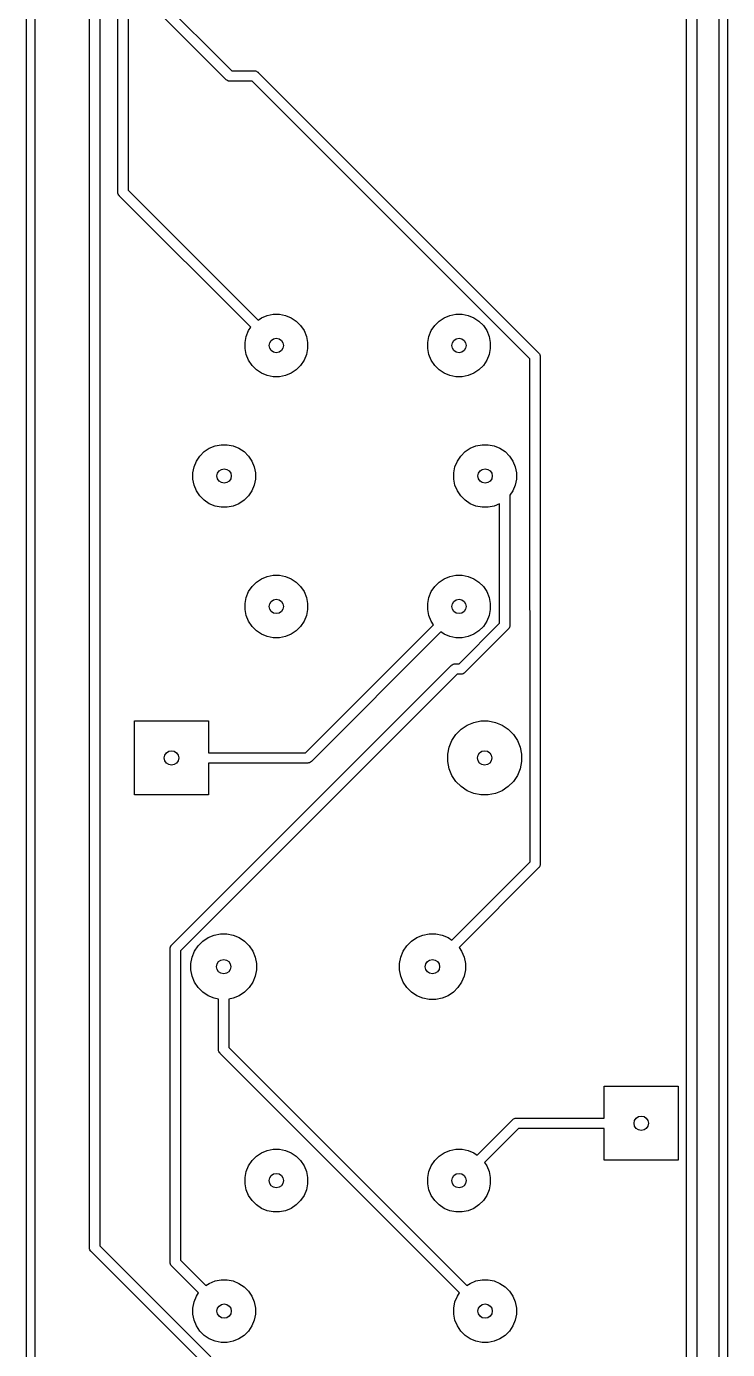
# Model space of a CAD drawing. Extents: x 17 to 176, y -177 to -9.
# Drawn here: x 158.52 to 175.58, y -104.56 to -72.37 of the extents above; entities that cross this region are included whole.
import ezdxf

# ---------------------------------------------------------------- set-up
doc = ezdxf.new("R2010")
doc.units = 0
doc.layers.add('BLACK', color=7, linetype='CONTINUOUS')

msp = doc.modelspace()

# ---------------------------------------------------------------- linework, layer by layer
at = {"layer": 'BLACK', "linetype": 'CONTINUOUS'}
for p, q in [((160.057, -102.084), (160.057, -45.9733)), ((160.307, -45.9276), (160.307, -102.038)), ((160.748, -76.3994), (160.749, -46.0276)), ((160.998, -45.9819), (160.998, -76.3537)), ((175.382, -176.017), (175.382, -52.2426)), ((175.582, -52.2359), (175.582, -176.027)), ((158.523, -145.291), (158.523, -53.716)), ((158.723, -53.7107), (158.723, -145.298)), ((174.582, -143.282), (174.582, -57.2686)), ((174.832, -57.2229), (174.832, -143.328)), ((161.449, -71.3818), (163.519, -73.4519)), ((163.374, -73.6609), (161.24, -71.5263)), ((163.378, -73.6657), (163.374, -73.6609)), ((163.383, -73.6696), (163.378, -73.6657)), ((163.397, -73.6813), (163.383, -73.6696)), ((163.419, -73.6929), (163.397, -73.6813)), ((163.443, -73.7001), (163.419, -73.6929)), ((163.461, -73.7019), (163.443, -73.7001)), ((163.467, -73.7025), (163.461, -73.7019)), ((163.461, -73.7019), (163.461, -73.7019)), ((163.473, -73.7019), (163.467, -73.7025)), ((164.018, -73.7019), (163.473, -73.7019)), ((163.519, -73.4519), (164.064, -73.4519)), ((170.775, -80.4593), (164.018, -73.7019)), ((164.064, -73.4519), (164.07, -73.4513)), ((164.07, -73.4513), (164.076, -73.4519)), ((164.076, -73.4519), (164.076, -73.4519)), ((164.076, -73.4519), (164.094, -73.4537)), ((164.094, -73.4537), (164.118, -73.4609)), ((164.118, -73.4609), (164.14, -73.4725)), ((164.14, -73.4725), (164.159, -73.4881)), ((164.159, -73.4881), (164.163, -73.4929)), ((164.163, -73.4929), (170.985, -80.3148)), ((160.748, -76.4055), (160.748, -76.3994)), ((160.748, -76.4116), (160.748, -76.4055)), ((160.75, -76.43), (160.748, -76.4116)), ((160.748, -76.4116), (160.748, -76.4116)), ((160.757, -76.4536), (160.75, -76.43)), ((160.769, -76.4753), (160.757, -76.4536)), ((160.785, -76.4943), (160.769, -76.4753)), ((160.789, -76.4982), (160.785, -76.4943)), ((163.983, -79.6916), (160.789, -76.4982)), ((160.998, -76.3537), (164.16, -79.5148)), ((164.16, -79.5148), (164.242, -79.4597)), ((164.242, -79.4597), (164.381, -79.4023)), ((164.381, -79.4023), (164.528, -79.373)), ((164.528, -79.373), (164.678, -79.373)), ((164.678, -79.373), (164.825, -79.4023)), ((164.825, -79.4023), (164.964, -79.4597)), ((164.964, -79.4597), (165.089, -79.5431)), ((168.562, -79.5431), (168.687, -79.4597)), ((168.687, -79.4597), (168.826, -79.4023)), ((168.826, -79.4023), (168.973, -79.373)), ((168.973, -79.373), (169.123, -79.373)), ((169.123, -79.373), (169.27, -79.4023)), ((169.27, -79.4023), (169.409, -79.4597)), ((169.409, -79.4597), (169.534, -79.5431)), ((163.87, -79.9127), (163.928, -79.7741)), ((163.928, -79.7741), (163.983, -79.6916)), ((165.089, -79.5431), (165.195, -79.6493)), ((165.195, -79.6493), (165.278, -79.7741)), ((165.278, -79.7741), (165.336, -79.9127)), ((168.315, -79.9127), (168.373, -79.7741)), ((168.373, -79.7741), (168.456, -79.6493)), ((168.456, -79.6493), (168.562, -79.5431)), ((169.534, -79.5431), (169.64, -79.6493)), ((169.64, -79.6493), (169.723, -79.7741)), ((169.723, -79.7741), (169.781, -79.9127)), ((163.841, -80.06), (163.87, -79.9127)), ((163.841, -80.21), (163.841, -80.06)), ((165.336, -79.9127), (165.365, -80.06)), ((165.365, -80.06), (165.365, -80.21)), ((168.286, -80.06), (168.315, -79.9127)), ((168.286, -80.21), (168.286, -80.06)), ((169.781, -79.9127), (169.81, -80.06)), ((169.81, -80.06), (169.81, -80.21)), ((163.87, -80.3573), (163.841, -80.21)), ((163.928, -80.4959), (163.87, -80.3573)), ((165.336, -80.3573), (165.278, -80.4959)), ((165.365, -80.21), (165.336, -80.3573)), ((168.315, -80.3573), (168.286, -80.21)), ((168.373, -80.4959), (168.315, -80.3573)), ((169.781, -80.3573), (169.723, -80.4959)), ((169.81, -80.21), (169.781, -80.3573)), ((170.776, -92.6997), (170.775, -80.4593)), ((170.985, -80.3148), (170.989, -80.3187)), ((170.989, -80.3187), (170.993, -80.3234)), ((170.993, -80.3234), (170.993, -80.3234)), ((170.993, -80.3234), (171.005, -80.3377)), ((171.005, -80.3377), (171.015, -80.3573)), ((171.015, -80.3573), (171.017, -80.3594)), ((171.017, -80.3594), (171.024, -80.383)), ((171.024, -80.383), (171.025, -80.4014)), ((171.025, -80.4014), (171.025, -80.4014)), ((171.025, -80.4014), (171.026, -80.4075)), ((171.026, -80.4075), (171.025, -80.4136)), ((171.025, -80.4136), (171.025, -92.7454)), ((164.011, -80.6207), (163.928, -80.4959)), ((164.117, -80.7269), (164.011, -80.6207)), ((164.242, -80.8103), (164.117, -80.7269)), ((165.089, -80.7269), (164.964, -80.8103)), ((165.195, -80.6207), (165.089, -80.7269)), ((165.278, -80.4959), (165.195, -80.6207)), ((168.456, -80.6207), (168.373, -80.4959)), ((168.562, -80.7269), (168.456, -80.6207)), ((168.687, -80.8103), (168.562, -80.7269)), ((169.534, -80.7269), (169.409, -80.8103)), ((169.64, -80.6207), (169.534, -80.7269)), ((169.723, -80.4959), (169.64, -80.6207)), ((164.381, -80.8677), (164.242, -80.8103)), ((164.528, -80.897), (164.381, -80.8677)), ((164.678, -80.897), (164.528, -80.897)), ((164.825, -80.8677), (164.678, -80.897)), ((164.964, -80.8103), (164.825, -80.8677)), ((168.826, -80.8677), (168.687, -80.8103)), ((168.973, -80.897), (168.826, -80.8677)), ((169.123, -80.897), (168.973, -80.897)), ((169.27, -80.8677), (169.123, -80.897)), ((169.409, -80.8103), (169.27, -80.8677)), ((162.741, -82.8243), (162.847, -82.7181)), ((162.847, -82.7181), (162.972, -82.6347)), ((162.972, -82.6347), (163.111, -82.5773)), ((163.111, -82.5773), (163.258, -82.548)), ((163.258, -82.548), (163.408, -82.548)), ((163.408, -82.548), (163.555, -82.5773)), ((163.555, -82.5773), (163.694, -82.6347)), ((163.694, -82.6347), (163.819, -82.7181)), ((163.819, -82.7181), (163.925, -82.8243)), ((169.091, -82.8243), (169.197, -82.7181)), ((169.197, -82.7181), (169.322, -82.6347)), ((169.322, -82.6347), (169.461, -82.5773)), ((169.461, -82.5773), (169.608, -82.548)), ((169.608, -82.548), (169.758, -82.548)), ((169.758, -82.548), (169.905, -82.5773)), ((169.905, -82.5773), (170.044, -82.6347)), ((170.044, -82.6347), (170.169, -82.7181)), ((170.169, -82.7181), (170.275, -82.8243)), ((162.6, -83.0877), (162.658, -82.9491)), ((162.658, -82.9491), (162.741, -82.8243)), ((163.925, -82.8243), (164.008, -82.9491)), ((164.008, -82.9491), (164.066, -83.0877)), ((168.95, -83.0877), (169.008, -82.9491)), ((169.008, -82.9491), (169.091, -82.8243)), ((170.275, -82.8243), (170.358, -82.9491)), ((170.358, -82.9491), (170.416, -83.0877)), ((162.571, -83.2349), (162.6, -83.0877)), ((162.571, -83.385), (162.571, -83.2349)), ((164.066, -83.0877), (164.095, -83.2349)), ((164.095, -83.2349), (164.095, -83.385)), ((168.921, -83.2349), (168.95, -83.0877)), ((168.921, -83.385), (168.921, -83.2349)), ((170.416, -83.0877), (170.445, -83.2349)), ((170.445, -83.2349), (170.445, -83.385)), ((162.6, -83.5323), (162.571, -83.385)), ((162.658, -83.6709), (162.6, -83.5323)), ((162.741, -83.7957), (162.658, -83.6709)), ((164.008, -83.6709), (163.925, -83.7957)), ((164.066, -83.5323), (164.008, -83.6709)), ((164.095, -83.385), (164.066, -83.5323)), ((168.95, -83.5323), (168.921, -83.385)), ((169.008, -83.6709), (168.95, -83.5323)), ((169.091, -83.7957), (169.008, -83.6709)), ((170.358, -83.6709), (170.287, -83.7778)), ((170.416, -83.5323), (170.358, -83.6709)), ((170.445, -83.385), (170.416, -83.5323)), ((162.847, -83.9019), (162.741, -83.7957)), ((162.972, -83.9853), (162.847, -83.9019)), ((163.111, -84.0427), (162.972, -83.9853)), ((163.694, -83.9853), (163.555, -84.0427)), ((163.819, -83.9019), (163.694, -83.9853)), ((163.925, -83.7957), (163.819, -83.9019)), ((169.197, -83.9019), (169.091, -83.7957)), ((169.322, -83.9853), (169.197, -83.9019)), ((169.461, -84.0427), (169.322, -83.9853)), ((170.037, -83.988), (169.905, -84.0427)), ((170.037, -86.892), (170.037, -83.988)), ((170.287, -83.7778), (170.287, -83.7833)), ((170.287, -83.7833), (170.287, -83.7833)), ((170.287, -83.7833), (170.288, -83.7894)), ((170.288, -83.7894), (170.287, -83.7955)), ((170.287, -83.7955), (170.287, -86.9377)), ((163.258, -84.072), (163.111, -84.0427)), ((163.408, -84.072), (163.258, -84.072)), ((163.555, -84.0427), (163.408, -84.072)), ((169.608, -84.072), (169.461, -84.0427)), ((169.758, -84.072), (169.608, -84.072)), ((169.905, -84.0427), (169.758, -84.072)), ((164.011, -85.9993), (164.117, -85.8931)), ((164.117, -85.8931), (164.242, -85.8097)), ((164.242, -85.8097), (164.381, -85.7523)), ((164.381, -85.7523), (164.528, -85.723)), ((164.528, -85.723), (164.678, -85.723)), ((164.678, -85.723), (164.825, -85.7523)), ((164.825, -85.7523), (164.964, -85.8097)), ((164.964, -85.8097), (165.089, -85.8931)), ((165.089, -85.8931), (165.195, -85.9993)), ((168.456, -85.9993), (168.562, -85.8931)), ((168.562, -85.8931), (168.687, -85.8097)), ((168.687, -85.8097), (168.826, -85.7523)), ((168.826, -85.7523), (168.973, -85.723)), ((168.973, -85.723), (169.123, -85.723)), ((169.123, -85.723), (169.27, -85.7523)), ((169.27, -85.7523), (169.409, -85.8097)), ((169.409, -85.8097), (169.534, -85.8931)), ((169.534, -85.8931), (169.64, -85.9993)), ((163.841, -86.4099), (163.87, -86.2627)), ((163.87, -86.2627), (163.928, -86.1241)), ((163.928, -86.1241), (164.011, -85.9993)), ((165.195, -85.9993), (165.278, -86.1241)), ((165.278, -86.1241), (165.336, -86.2627)), ((165.336, -86.2627), (165.365, -86.4099)), ((168.286, -86.4099), (168.315, -86.2627)), ((168.315, -86.2627), (168.373, -86.1241)), ((168.373, -86.1241), (168.456, -85.9993)), ((169.64, -85.9993), (169.723, -86.1241)), ((169.723, -86.1241), (169.781, -86.2627)), ((169.781, -86.2627), (169.81, -86.4099)), ((163.841, -86.56), (163.841, -86.4099)), ((163.87, -86.7073), (163.841, -86.56)), ((165.365, -86.56), (165.336, -86.7073)), ((165.365, -86.4099), (165.365, -86.56)), ((168.286, -86.56), (168.286, -86.4099)), ((168.315, -86.7073), (168.286, -86.56)), ((169.81, -86.56), (169.781, -86.7073)), ((169.81, -86.4099), (169.81, -86.56)), ((163.928, -86.8459), (163.87, -86.7073)), ((164.011, -86.9707), (163.928, -86.8459)), ((165.278, -86.8459), (165.195, -86.9707)), ((165.336, -86.7073), (165.278, -86.8459)), ((168.373, -86.8459), (168.315, -86.7073)), ((168.428, -86.9284), (168.373, -86.8459)), ((169.048, -87.881), (170.037, -86.892)), ((169.723, -86.8459), (169.64, -86.9707)), ((169.781, -86.7073), (169.723, -86.8459)), ((164.117, -87.0769), (164.011, -86.9707)), ((164.242, -87.1603), (164.117, -87.0769)), ((164.381, -87.2177), (164.242, -87.1603)), ((164.528, -87.247), (164.381, -87.2177)), ((164.825, -87.2177), (164.678, -87.247)), ((164.964, -87.1603), (164.825, -87.2177)), ((165.089, -87.0769), (164.964, -87.1603)), ((165.195, -86.9707), (165.089, -87.0769)), ((165.311, -90.045), (168.428, -86.9284)), ((168.605, -87.1052), (165.456, -90.254)), ((168.687, -87.1603), (168.605, -87.1052)), ((168.826, -87.2177), (168.687, -87.1603)), ((168.973, -87.247), (168.826, -87.2177)), ((169.27, -87.2177), (169.123, -87.247)), ((170.246, -87.0365), (169.193, -88.09)), ((169.409, -87.1603), (169.27, -87.2177)), ((169.534, -87.0769), (169.409, -87.1603)), ((169.64, -86.9707), (169.534, -87.0769)), ((170.251, -87.0326), (170.246, -87.0365)), ((170.267, -87.0136), (170.251, -87.0326)), ((170.278, -86.9919), (170.267, -87.0136)), ((170.286, -86.9683), (170.278, -86.9919)), ((170.287, -86.9499), (170.286, -86.9683)), ((170.287, -86.9377), (170.288, -86.9438)), ((170.288, -86.9438), (170.287, -86.9499)), ((170.287, -86.9499), (170.287, -86.9499)), ((164.678, -87.247), (164.528, -87.247)), ((169.123, -87.247), (168.973, -87.247)), ((168.904, -87.89), (168.928, -87.8828)), ((168.928, -87.8828), (168.946, -87.881)), ((168.946, -87.881), (168.952, -87.8804)), ((168.946, -87.881), (168.946, -87.881)), ((168.952, -87.8804), (168.958, -87.881)), ((168.958, -87.881), (169.048, -87.881)), ((162.06, -94.7217), (168.859, -87.9219)), ((169.004, -88.131), (162.269, -94.8662)), ((168.859, -87.9219), (168.863, -87.9172)), ((168.863, -87.9172), (168.868, -87.9133)), ((168.868, -87.9133), (168.882, -87.9016)), ((168.868, -87.9133), (168.868, -87.9133)), ((168.882, -87.9016), (168.904, -87.89)), ((169.094, -88.131), (169.004, -88.131)), ((169.1, -88.1316), (169.094, -88.131)), ((169.106, -88.131), (169.1, -88.1316)), ((169.125, -88.1292), (169.106, -88.131)), ((169.106, -88.131), (169.106, -88.131)), ((169.148, -88.122), (169.125, -88.1292)), ((169.17, -88.1104), (169.148, -88.122)), ((169.189, -88.0948), (169.17, -88.1104)), ((169.193, -88.09), (169.189, -88.0948)), ((161.152, -91.07), (161.152, -89.27)), ((161.152, -89.27), (162.952, -89.27)), ((162.952, -89.27), (162.952, -90.045)), ((168.973, -89.5963), (169.098, -89.4709)), ((169.098, -89.4709), (169.246, -89.3724)), ((169.246, -89.3724), (169.409, -89.3046)), ((169.409, -89.3046), (169.583, -89.27)), ((169.583, -89.27), (169.761, -89.27)), ((169.761, -89.27), (169.935, -89.3046)), ((169.935, -89.3046), (170.098, -89.3724)), ((170.098, -89.3724), (170.246, -89.4709)), ((170.246, -89.4709), (170.371, -89.5963)), ((168.807, -89.9075), (168.874, -89.7437)), ((168.874, -89.7437), (168.973, -89.5963)), ((170.371, -89.5963), (170.47, -89.7437)), ((170.47, -89.7437), (170.537, -89.9075)), ((162.952, -90.045), (165.311, -90.045)), ((168.772, -90.0814), (168.807, -89.9075)), ((168.772, -90.2586), (168.772, -90.0814)), ((170.537, -89.9075), (170.572, -90.0814)), ((170.572, -90.0814), (170.572, -90.2586)), ((165.357, -90.295), (162.952, -90.295)), ((162.952, -90.295), (162.952, -91.07)), ((165.363, -90.2956), (165.357, -90.295)), ((165.369, -90.295), (165.363, -90.2956)), ((165.388, -90.2932), (165.369, -90.295)), ((165.369, -90.295), (165.369, -90.295)), ((165.411, -90.286), (165.388, -90.2932)), ((165.433, -90.2744), (165.411, -90.286)), ((165.452, -90.2588), (165.433, -90.2744)), ((165.456, -90.254), (165.452, -90.2588)), ((168.807, -90.4325), (168.772, -90.2586)), ((168.874, -90.5963), (168.807, -90.4325)), ((170.537, -90.4325), (170.47, -90.5963)), ((170.572, -90.2586), (170.537, -90.4325)), ((168.973, -90.7437), (168.874, -90.5963)), ((169.098, -90.8691), (168.973, -90.7437)), ((170.371, -90.7437), (170.246, -90.8691)), ((170.47, -90.5963), (170.371, -90.7437)), ((162.952, -91.07), (161.152, -91.07)), ((169.246, -90.9676), (169.098, -90.8691)), ((169.409, -91.0354), (169.246, -90.9676)), ((169.583, -91.07), (169.409, -91.0354)), ((169.761, -91.07), (169.583, -91.07)), ((169.935, -91.0354), (169.761, -91.07)), ((170.098, -90.9676), (169.935, -91.0354)), ((170.246, -90.8691), (170.098, -90.9676)), ((168.873, -94.6024), (170.776, -92.6997)), ((170.985, -92.8442), (169.05, -94.7792)), ((170.989, -92.8403), (170.985, -92.8442)), ((170.993, -92.8356), (170.989, -92.8403)), ((171.005, -92.8213), (170.993, -92.8356)), ((170.993, -92.8356), (170.993, -92.8356)), ((171.017, -92.7996), (171.005, -92.8213)), ((171.024, -92.776), (171.017, -92.7996)), ((171.025, -92.7576), (171.024, -92.776)), ((171.025, -92.7454), (171.026, -92.7515)), ((171.026, -92.7515), (171.025, -92.7576)), ((171.025, -92.7576), (171.025, -92.7576)), ((162.701, -94.74), (162.812, -94.6286)), ((162.812, -94.6286), (162.943, -94.541)), ((162.943, -94.541), (163.089, -94.4807)), ((163.089, -94.4807), (163.243, -94.45)), ((163.243, -94.45), (163.401, -94.45)), ((163.401, -94.45), (163.555, -94.4807)), ((163.555, -94.4807), (163.701, -94.541)), ((163.701, -94.541), (163.832, -94.6286)), ((163.832, -94.6286), (163.943, -94.74)), ((167.781, -94.74), (167.892, -94.6286)), ((167.892, -94.6286), (168.023, -94.541)), ((168.023, -94.541), (168.169, -94.4807)), ((168.169, -94.4807), (168.323, -94.45)), ((168.323, -94.45), (168.481, -94.45)), ((168.481, -94.45), (168.635, -94.4807)), ((168.635, -94.4807), (168.781, -94.541)), ((168.781, -94.541), (168.873, -94.6024)), ((162.018, -94.8144), (162.021, -94.7899)), ((162.019, -94.8205), (162.018, -94.8144)), ((162.019, -102.435), (162.019, -94.8205)), ((162.021, -94.7899), (162.028, -94.7663)), ((162.028, -94.7663), (162.039, -94.7446)), ((162.039, -94.7446), (162.051, -94.7304)), ((162.051, -94.7303), (162.055, -94.7256)), ((162.051, -94.7304), (162.051, -94.7303)), ((162.055, -94.7256), (162.06, -94.7217)), ((162.269, -94.8662), (162.269, -102.389)), ((162.553, -95.0166), (162.613, -94.8711)), ((162.613, -94.8711), (162.701, -94.74)), ((163.943, -94.74), (164.031, -94.8711)), ((164.031, -94.8711), (164.091, -95.0166)), ((167.633, -95.0166), (167.693, -94.8711)), ((167.693, -94.8711), (167.781, -94.74)), ((169.05, -94.7792), (169.111, -94.8711)), ((169.111, -94.8711), (169.171, -95.0166)), ((162.522, -95.1712), (162.553, -95.0166)), ((162.522, -95.3288), (162.522, -95.1712)), ((164.091, -95.0166), (164.122, -95.1712)), ((164.122, -95.1712), (164.122, -95.3288)), ((167.602, -95.1712), (167.633, -95.0166)), ((167.602, -95.3288), (167.602, -95.1712)), ((169.171, -95.0166), (169.202, -95.1712)), ((169.202, -95.1712), (169.202, -95.3288)), ((162.553, -95.4834), (162.522, -95.3288)), ((162.613, -95.6289), (162.553, -95.4834)), ((164.091, -95.4834), (164.031, -95.6289)), ((164.122, -95.3288), (164.091, -95.4834)), ((167.633, -95.4834), (167.602, -95.3288)), ((167.693, -95.6289), (167.633, -95.4834)), ((169.171, -95.4834), (169.111, -95.6289)), ((169.202, -95.3288), (169.171, -95.4834)), ((162.701, -95.76), (162.613, -95.6289)), ((162.812, -95.8714), (162.701, -95.76)), ((162.943, -95.959), (162.812, -95.8714)), ((163.832, -95.8714), (163.701, -95.959)), ((163.943, -95.76), (163.832, -95.8714)), ((164.031, -95.6289), (163.943, -95.76)), ((167.781, -95.76), (167.693, -95.6289)), ((167.892, -95.8714), (167.781, -95.76)), ((168.023, -95.959), (167.892, -95.8714)), ((168.912, -95.8714), (168.781, -95.959)), ((169.023, -95.76), (168.912, -95.8714)), ((169.111, -95.6289), (169.023, -95.76)), ((163.089, -96.0193), (162.943, -95.959)), ((163.197, -96.0408), (163.089, -96.0193)), ((163.197, -97.2629), (163.197, -96.0408)), ((163.555, -96.0193), (163.447, -96.0408)), ((163.447, -96.0408), (163.447, -97.2172)), ((163.701, -95.959), (163.555, -96.0193)), ((168.169, -96.0193), (168.023, -95.959)), ((168.323, -96.05), (168.169, -96.0193)), ((168.481, -96.05), (168.323, -96.05)), ((168.635, -96.0193), (168.481, -96.05)), ((168.781, -95.959), (168.635, -96.0193)), ((163.447, -97.2172), (169.24, -103.01)), ((163.196, -97.269), (163.197, -97.2629)), ((163.197, -97.2751), (163.196, -97.269)), ((163.199, -97.2935), (163.197, -97.2751)), ((163.197, -97.2751), (163.197, -97.2751)), ((163.206, -97.3171), (163.199, -97.2935)), ((163.218, -97.3388), (163.206, -97.3171)), ((163.233, -97.3578), (163.218, -97.3388)), ((163.238, -97.3617), (163.233, -97.3578)), ((169.063, -103.187), (163.238, -97.3617)), ((172.582, -98.935), (172.582, -98.16)), ((172.582, -98.16), (174.382, -98.16)), ((174.382, -98.16), (174.382, -99.96)), ((169.491, -99.8348), (170.35, -98.9759)), ((170.35, -98.9759), (170.354, -98.9712)), ((170.354, -98.9712), (170.359, -98.9673)), ((170.359, -98.9673), (170.373, -98.9556)), ((170.373, -98.9556), (170.395, -98.944)), ((170.395, -98.944), (170.418, -98.9368)), ((170.418, -98.9368), (170.437, -98.935)), ((170.437, -98.935), (170.443, -98.9344)), ((170.437, -98.935), (170.437, -98.935)), ((170.443, -98.9344), (170.449, -98.935)), ((170.449, -98.935), (172.582, -98.935)), ((170.495, -99.185), (169.668, -100.012)), ((172.582, -99.185), (170.495, -99.185)), ((172.582, -99.96), (172.582, -99.185)), ((164.117, -99.8631), (164.242, -99.7797)), ((164.242, -99.7797), (164.381, -99.7223)), ((164.381, -99.7223), (164.528, -99.693)), ((164.528, -99.693), (164.678, -99.693)), ((164.678, -99.693), (164.825, -99.7223)), ((164.825, -99.7223), (164.964, -99.7797)), ((164.964, -99.7797), (165.089, -99.8631)), ((168.562, -99.8631), (168.687, -99.7797)), ((168.687, -99.7797), (168.826, -99.7223)), ((168.826, -99.7223), (168.973, -99.693)), ((168.973, -99.693), (169.123, -99.693)), ((169.123, -99.693), (169.27, -99.7223)), ((169.27, -99.7223), (169.409, -99.7797)), ((169.409, -99.7797), (169.491, -99.8348)), ((163.87, -100.233), (163.928, -100.094)), ((163.928, -100.094), (164.011, -99.9693)), ((164.011, -99.9693), (164.117, -99.8631)), ((165.089, -99.8631), (165.195, -99.9693)), ((165.195, -99.9693), (165.278, -100.094)), ((165.278, -100.094), (165.336, -100.233)), ((168.315, -100.233), (168.373, -100.094)), ((168.373, -100.094), (168.456, -99.9693)), ((168.456, -99.9693), (168.562, -99.8631)), ((169.668, -100.012), (169.723, -100.094)), ((169.723, -100.094), (169.781, -100.233)), ((174.382, -99.96), (172.582, -99.96)), ((163.841, -100.38), (163.87, -100.233)), ((163.841, -100.53), (163.841, -100.38)), ((165.336, -100.233), (165.365, -100.38)), ((165.365, -100.38), (165.365, -100.53)), ((168.286, -100.38), (168.315, -100.233)), ((168.286, -100.53), (168.286, -100.38)), ((169.781, -100.233), (169.81, -100.38)), ((169.81, -100.38), (169.81, -100.53)), ((163.87, -100.677), (163.841, -100.53)), ((163.928, -100.816), (163.87, -100.677)), ((165.336, -100.677), (165.278, -100.816)), ((165.365, -100.53), (165.336, -100.677)), ((168.315, -100.677), (168.286, -100.53)), ((168.373, -100.816), (168.315, -100.677)), ((169.781, -100.677), (169.723, -100.816)), ((169.81, -100.53), (169.781, -100.677)), ((164.011, -100.941), (163.928, -100.816)), ((164.117, -101.047), (164.011, -100.941)), ((164.242, -101.13), (164.117, -101.047)), ((165.089, -101.047), (164.964, -101.13)), ((165.195, -100.941), (165.089, -101.047)), ((165.278, -100.816), (165.195, -100.941)), ((168.456, -100.941), (168.373, -100.816)), ((168.562, -101.047), (168.456, -100.941)), ((168.687, -101.13), (168.562, -101.047)), ((169.534, -101.047), (169.409, -101.13)), ((169.64, -100.941), (169.534, -101.047)), ((169.723, -100.816), (169.64, -100.941)), ((164.381, -101.188), (164.242, -101.13)), ((164.528, -101.217), (164.381, -101.188)), ((164.678, -101.217), (164.528, -101.217)), ((164.825, -101.188), (164.678, -101.217)), ((164.964, -101.13), (164.825, -101.188)), ((168.826, -101.188), (168.687, -101.13)), ((168.973, -101.217), (168.826, -101.188)), ((169.123, -101.217), (168.973, -101.217)), ((169.27, -101.188), (169.123, -101.217)), ((169.409, -101.13), (169.27, -101.188)), ((160.307, -102.038), (163.008, -104.739)), ((160.057, -102.09), (160.057, -102.084)), ((160.059, -102.115), (160.057, -102.09)), ((160.066, -102.138), (160.059, -102.115)), ((160.078, -102.16), (160.066, -102.138)), ((160.09, -102.174), (160.078, -102.16)), ((160.093, -102.179), (160.09, -102.174)), ((160.098, -102.183), (160.093, -102.179)), ((162.863, -104.948), (160.098, -102.183)), ((162.018, -102.441), (162.019, -102.435)), ((162.019, -102.447), (162.018, -102.441)), ((162.021, -102.465), (162.019, -102.447)), ((162.019, -102.447), (162.019, -102.447)), ((162.028, -102.489), (162.021, -102.465)), ((162.039, -102.511), (162.028, -102.489)), ((162.055, -102.53), (162.039, -102.511)), ((162.06, -102.534), (162.055, -102.53)), ((162.713, -103.187), (162.06, -102.534)), ((162.269, -102.389), (162.89, -103.01)), ((162.89, -103.01), (162.972, -102.955)), ((162.972, -102.955), (163.111, -102.897)), ((163.111, -102.897), (163.258, -102.868)), ((163.258, -102.868), (163.408, -102.868)), ((163.408, -102.868), (163.555, -102.897)), ((163.555, -102.897), (163.694, -102.955)), ((163.694, -102.955), (163.819, -103.038)), ((169.24, -103.01), (169.322, -102.955)), ((169.322, -102.955), (169.461, -102.897)), ((169.461, -102.897), (169.608, -102.868)), ((169.608, -102.868), (169.758, -102.868)), ((169.758, -102.868), (169.905, -102.897)), ((169.905, -102.897), (170.044, -102.955)), ((170.044, -102.955), (170.169, -103.038)), ((162.6, -103.408), (162.658, -103.269)), ((162.658, -103.269), (162.713, -103.187)), ((163.819, -103.038), (163.925, -103.144)), ((163.925, -103.144), (164.008, -103.269)), ((164.008, -103.269), (164.066, -103.408)), ((168.95, -103.408), (169.008, -103.269)), ((169.008, -103.269), (169.063, -103.187)), ((170.169, -103.038), (170.275, -103.144)), ((170.275, -103.144), (170.358, -103.269)), ((170.358, -103.269), (170.416, -103.408)), ((162.571, -103.555), (162.6, -103.408)), ((162.571, -103.705), (162.571, -103.555)), ((164.066, -103.408), (164.095, -103.555)), ((164.095, -103.555), (164.095, -103.705)), ((168.921, -103.555), (168.95, -103.408)), ((168.921, -103.705), (168.921, -103.555)), ((170.416, -103.408), (170.445, -103.555)), ((170.445, -103.555), (170.445, -103.705)), ((162.6, -103.852), (162.571, -103.705)), ((162.658, -103.991), (162.6, -103.852)), ((164.066, -103.852), (164.008, -103.991)), ((164.095, -103.705), (164.066, -103.852)), ((168.95, -103.852), (168.921, -103.705)), ((169.008, -103.991), (168.95, -103.852)), ((170.416, -103.852), (170.358, -103.991)), ((170.445, -103.705), (170.416, -103.852)), ((162.741, -104.116), (162.658, -103.991)), ((162.847, -104.222), (162.741, -104.116)), ((162.972, -104.305), (162.847, -104.222)), ((163.819, -104.222), (163.694, -104.305)), ((163.925, -104.116), (163.819, -104.222)), ((164.008, -103.991), (163.925, -104.116)), ((169.091, -104.116), (169.008, -103.991)), ((169.197, -104.222), (169.091, -104.116)), ((169.322, -104.305), (169.197, -104.222)), ((170.169, -104.222), (170.044, -104.305)), ((170.275, -104.116), (170.169, -104.222)), ((170.358, -103.991), (170.275, -104.116)), ((163.111, -104.363), (162.972, -104.305)), ((163.258, -104.392), (163.111, -104.363)), ((163.408, -104.392), (163.258, -104.392)), ((163.555, -104.363), (163.408, -104.392)), ((163.694, -104.305), (163.555, -104.363)), ((169.461, -104.363), (169.322, -104.305)), ((169.608, -104.392), (169.461, -104.363)), ((169.758, -104.392), (169.608, -104.392)), ((169.905, -104.363), (169.758, -104.392)), ((170.044, -104.305), (169.905, -104.363))]:
    msp.add_line(p, q, dxfattribs=at)
at = {"layer": 'BLACK'}
for centre in [(164.603, -80.135), (164.603, -80.135), (169.048, -80.135), (169.048, -80.135), (163.333, -83.31), (163.333, -83.31), (169.683, -83.31), (169.683, -83.31), (164.603, -86.485), (164.603, -86.485), (169.048, -86.485), (169.048, -86.485), (162.052, -90.17), (162.052, -90.17), (169.672, -90.17), (169.672, -90.17), (163.322, -95.25), (163.322, -95.25), (168.402, -95.25), (168.402, -95.25), (173.482, -99.06), (173.482, -99.06), (164.603, -100.455), (164.603, -100.455), (169.048, -100.455), (169.048, -100.455), (163.333, -103.63), (163.333, -103.63), (169.683, -103.63), (169.683, -103.63)]:
    msp.add_circle(centre, 0.175, dxfattribs=at)

doc.saveas('drawing.dxf')
